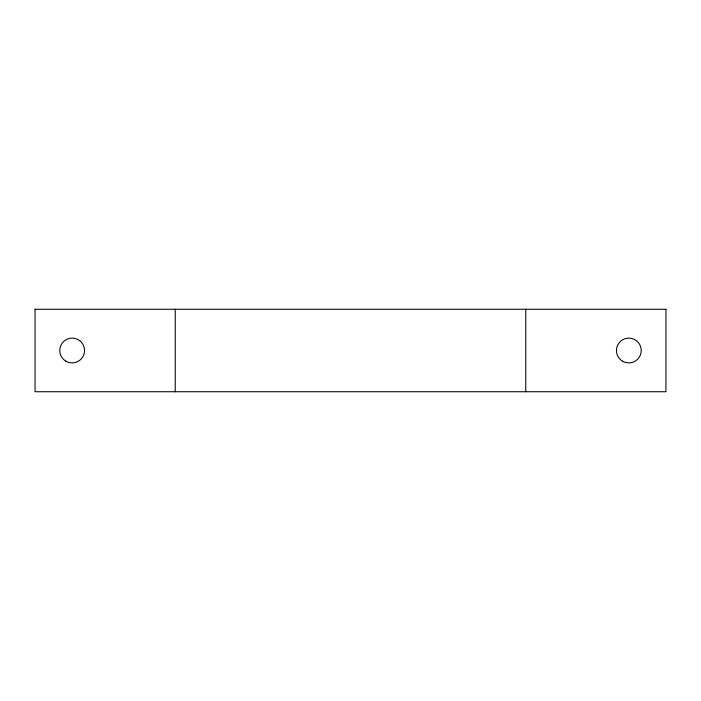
<?xml version="1.0" encoding="UTF-8"?>
<svg xmlns="http://www.w3.org/2000/svg" width="701" height="701" viewBox="0 0 701 701"><rect width="100%" height="100%" fill="white"/><g stroke="black" fill="none" stroke-linecap="round" stroke-linejoin="round"><path stroke-width="1.05" d="M35.05 309.264L665.95 309.264M665.95 309.272L665.95 391.736L35.05 391.736L35.05 309.272M525.75 309.264L525.75 391.736M175.25 309.264L175.25 391.736M65.964 361.234A12.399 12.399 0 0 0 84.558 350.5A12.399 12.399 0 0 0 65.964 339.766A12.399 12.399 0 0 0 65.964 361.234M622.637 361.234A12.399 12.399 0 0 0 641.231 350.5A12.399 12.399 0 0 0 622.646 339.766A12.399 12.399 0 0 0 622.637 361.234"/></g></svg>
